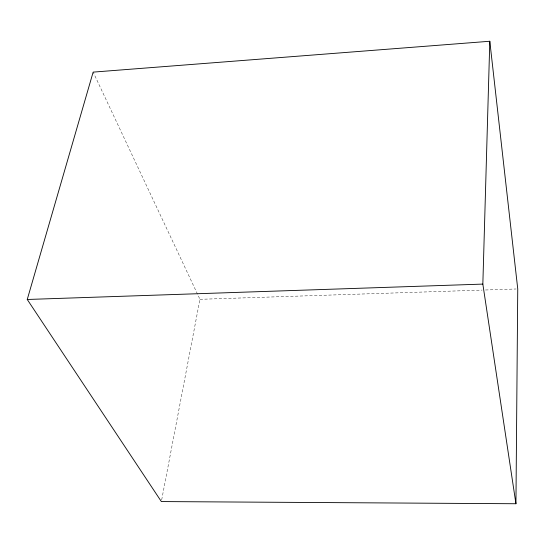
<?xml version="1.0" encoding="UTF-8"?>
<svg xmlns="http://www.w3.org/2000/svg" width="545" height="545" viewBox="0 0 545 545"><rect width="100%" height="100%" fill="white"/><g stroke="black" fill="none" stroke-linecap="round" stroke-linejoin="round"><path stroke-width="0.41" stroke-dasharray="2.73 2.04" d="M161.681 499.901L199.947 299.314L93.147 72.117M199.947 299.314L482.059 290.097M485.459 289.988L516.054 288.986"/><path stroke-width="0.82" d="M515.938 503.744L517.75 288.932L489.805 41.257L93.147 72.117L27.25 299.478L161.361 501.57L515.938 503.744L482.843 284.095L489.805 41.257M27.25 299.478L482.843 284.095"/></g></svg>
